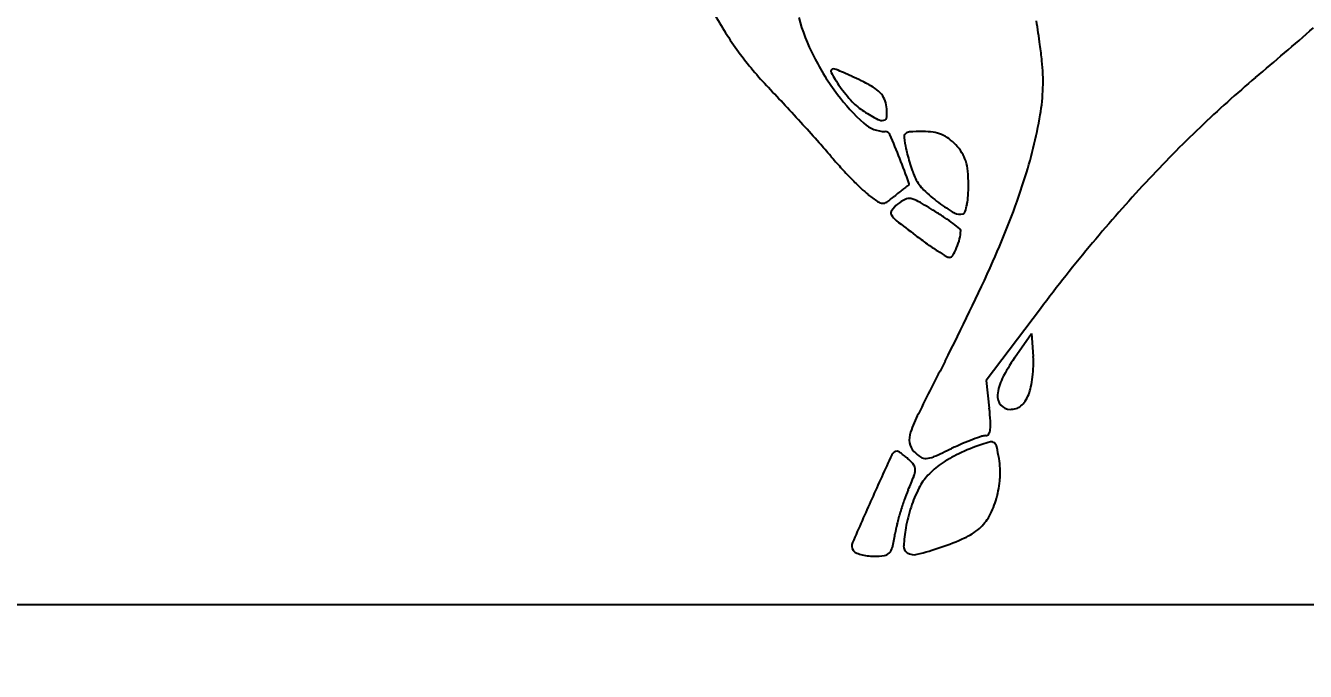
# Model space of a CAD drawing. Header units: millimetres. Extents: x 56222 to 3066687, y -650199 to -121287.
# Drawn here: x 140399.217 to 140402.268, y -185772.403 to -185770.864 of the extents above; entities that cross this region are included whole.
import ezdxf
from ezdxf import colors
from ezdxf.entities.mleader import LeaderData, LeaderLine
from ezdxf.math import Vec2, Vec3

# ---------------------------------------------------------------- set-up
doc = ezdxf.new("R2010")
doc.units = ezdxf.units.MM
doc.header["$MEASUREMENT"] = 0
doc.layers.add('$TD_AUDIT_GENERATED_(A0BDF17)', color=32, linetype='Continuous', lineweight=30)
doc.layers.add('Text', color=7, linetype='Continuous', lineweight=15)
doc.styles.add('style4', font='ARIALN.TTF')

msp = doc.modelspace()

# ---------------------------------------------------------------- linework, layer by layer
at = {"layer": '$TD_AUDIT_GENERATED_(A0BDF17)', "linetype": 'Continuous', "lineweight": 25, "ltscale": 2}
for p, q in [((140401.6364, -185771.539), (140401.5074, -185771.7101)), ((140401.5748, -185771.6562), (140401.6154, -185771.5977)), ((140401.6154, -185771.5977), (140401.6194, -185771.6525)), ((140401.5074, -185771.7101), (140401.5147, -185771.7757)), ((140369.3346, -185772.2438), (140406.3359, -185772.2438))]:
    msp.add_line(p, q, dxfattribs=at)
for centre, radius, start, end in [((140401.5869, -185770.4358), 0.8308, 208.6436, 216.2316), ((140401.5126, -185770.7247), 0.4682, 194.8938, 207.1242), ((140396.2219, -185771.6663), 5.4662, 7.9559, 8.5566), ((140395.2352, -185762.7664), 10.7425, 310.06246, 311.03442), ((140400.4528, -185771.075), 1.1942, 6.0986, 7.9559), ((140401.6129, -185770.4168), 0.863, 216.2316, 223.606), ((140401.6339, -185770.6626), 0.6044, 207.1241, 217.2232), ((140401.1427, -185770.9734), 0.00579, 85.8165, 207.8786), ((140401.1416, -185770.989), 0.0215, 68.1809, 85.8164), ((140400.8254, -185771.7787), 0.8721, 66.9575, 68.1809), ((140401.1775, -185770.9976), 0.4654, 350.2007, 6.0986), ((140401.3891, -185770.8431), 0.2845, 207.8786, 215.7191), ((140400.8755, -185771.661), 0.7442, 65.2401, 66.9576), ((140400.7231, -185771.9915), 1.1081, 63.9657, 65.2402), ((140401.0486, -185771.325), 0.3664, 58.967, 63.9656), ((140403.9289, -185773.1042), 2.7648, 130.0624, 133.7448), ((140397.5968, -185774.2421), 4.6833, 42.8928, 43.606), ((140401.5623, -185770.717), 0.5146, 217.2231, 227.5781), ((140401.4673, -185770.7868), 0.3809, 215.7192, 222.8031), ((140401.1933, -185771.0846), 0.0858, 44.2708, 58.9669), ((140401.2187, -185771.0598), 0.0503, 23.9126, 44.2708), ((140396.4427, -185775.3142), 6.2585, 42.3188, 42.89268), ((140401.2863, -185770.9544), 0.1342, 222.8031, 238.2319), ((140401.2077, -185771.0647), 0.0623, 6.5833, 23.9127), ((140401.1334, -185771.0732), 0.1371, 356.4353, 6.5833), ((140401.5575, -185770.5165), 0.6493, 238.232, 241.6113), ((140401.259, -185771.0689), 0.0214, 241.6113, 281.4901), ((140401.2615, -185771.0812), 0.00877, 281.49, 356.4353), ((140400.5043, -185770.8813), 1.1486, 342.1045, 350.2007), ((140396.8403, -185774.9522), 5.7208, 41.7387, 42.3188), ((140401.2666, -185771.0406), 0.0761, 227.5782, 270.0021), ((140401.2666, -185771.1288), 0.012, 23.2937, 90.0021), ((140399.4487, -185771.9114), 1.9912, 21.5134, 23.2937), ((140401.3227, -185771.1299), 0.0113, 135.2401, 187.3712), ((140401.3253, -185771.1324), 0.0149, 92.8374, 135.2401), ((140401.3562, -185771.7561), 0.6393, 90.0021, 92.8375), ((140401.3562, -185771.2933), 0.1765, 81.9575, 90.0022), ((140401.369, -185771.2024), 0.0847, 68.0302, 81.9574), ((140401.3718, -185771.1955), 0.0773, 53.329, 68.0302), ((140404.2338, -185773.4227), 3.2058, 133.7447, 137.0404), ((140399.9012, -185772.2213), 1.6188, 40.2544, 41.7388), ((140401.6459, -185771.0881), 0.3371, 187.3713, 191.8538), ((140401.6087, -185771.0959), 0.2992, 191.8538, 195.3595), ((140401.3419, -185771.2357), 0.1274, 43.214, 53.3291), ((140401.3436, -185771.234), 0.125, 32.2731, 43.214), ((140401.8866, -185770.5403), 0.9827, 220.2544, 222.3333), ((140399.3936, -185771.9331), 2.0504, 19.791, 21.5133), ((140401.7987, -185771.0437), 0.4962, 195.3596, 197.7595), ((140401.378, -185771.2123), 0.0843, 17.5801, 32.273), ((140401.3478, -185771.2219), 0.1161, 5.461, 17.5801), ((140402.0018, -185770.4354), 1.1385, 222.3333, 224.1949), ((140401.7783, -185771.0503), 0.4747, 197.7595, 200.1807), ((140401.5107, -185771.1486), 0.1897, 200.1808, 204.9844), ((140401.0844, -185771.2471), 0.3806, 0.4578, 5.461), ((140401.9143, -185770.5205), 1.0164, 224.1949, 226.0682), ((140402.1681, -185772.3443), 1.3879, 127.8515, 128.2796), ((140401.3192, -185771.2519), 0.0044, 103.0547, 127.8516), ((140401.3167, -185771.2411), 0.00665, 283.0545, 19.7911), ((140401.4225, -185771.1897), 0.0924, 204.9845, 225.7292), ((140401.1483, -185771.2466), 0.3167, 355.9651, 0.4578), ((140399.8089, -185770.6568), 1.8793, 335.8266, 342.1044), ((140404.432, -185773.6073), 3.4766, 137.0404, 140.204), ((140401.3649, -185771.0907), 0.2245, 226.0682, 231.8136), ((140401.5159, -185770.8987), 0.4689, 231.8136, 235.2103), ((140401.146, -185771.1022), 0.2209, 304.2485, 310.0502), ((140402.018, -185772.1396), 1.1344, 129.3464, 130.0502), ((140401.3569, -185771.3651), 0.0968, 116.539, 129.0009), ((140401.7115, -185771.7658), 0.6509, 128.2796, 129.3464), ((140401.3235, -185771.2983), 0.0221, 79.2346, 116.5389), ((140401.317, -185771.3322), 0.0566, 60.0105, 79.2345), ((140401.5985, -185771.0092), 0.3445, 225.7292, 233.5244), ((140401.2742, -185771.2555), 0.1905, 349.3916, 355.965), ((140401.2611, -185771.2654), 0.0223, 235.2103, 266.242), ((140401.2608, -185771.2708), 0.0169, 266.242, 304.2486), ((140401.2899, -185771.3105), 0.00996, 143.2271, 209.9671), ((140401.3474, -185771.3535), 0.0818, 129.001, 143.2271), ((140400.6435, -185772.4993), 1.4041, 58.1357, 60.0104), ((140400.9333, -185772.033), 0.8551, 56.241, 58.1356), ((140401.6173, -185770.9838), 0.376, 233.5243, 240.3551), ((140401.4495, -185771.3048), 0.00823, 289.1114, 342.9749), ((140401.3107, -185771.2623), 0.1534, 342.9748, 349.3916), ((140401.3211, -185771.2924), 0.046, 209.9671, 231.8705), ((140403.197, -185768.9026), 3.0842, 231.8705, 232.949), ((140401.1407, -185771.7228), 0.482, 53.3306, 56.241), ((140401.0038, -185771.9066), 0.7111, 51.6973, 53.3306), ((140401.4438, -185771.2885), 0.0255, 240.3551, 289.1114), ((140402.028, -185770.451), 1.144, 232.9491, 234.6546), ((140401.3597, -185771.3509), 0.0869, 345.6825, 358.6996), ((140401.4413, -185771.3527), 0.00531, 358.6995, 51.6972), ((140401.7781, -185770.8034), 0.7121, 234.6546, 237.0876), ((140401.8895, -185770.6313), 0.917, 237.0876, 238.6586), ((140401.2952, -185771.3344), 0.1535, 329.6078, 337.1848), ((140401.295, -185771.3344), 0.1537, 337.1848, 345.6825), ((140404.9289, -185774.0212), 4.1234, 140.204, 142.9877), ((140396.9705, -185769.3827), 4.9905, 332.7983, 335.8266), ((140401.4198, -185771.4025), 0.014, 238.6586, 270.0021), ((140401.4198, -185771.4075), 0.00903, 270.0021, 329.6078), ((140416.0243, -185779.1757), 16.4326, 152.79842, 153.28772), ((140401.9113, -185771.8898), 0.4096, 145.2253, 153.2542), ((140401.3126, -185771.665), 0.3074, 353.1491, 357.9381), ((140401.4002, -185771.6682), 0.2197, 357.9382, 4.0983), ((140401.6417, -185771.7539), 0.1077, 153.2541, 174.9316), ((140401.3373, -185771.668), 0.2825, 348.2613, 353.1491), ((140401.5179, -185771.7055), 0.0981, 337.5021, 348.2613), ((140401.5673, -185771.7473), 0.0331, 174.9315, 219.9414), ((140401.5619, -185771.7352), 0.0452, 308.7676, 327.5755), ((140401.5103, -185771.7024), 0.1063, 327.5756, 337.5022), ((140401.6678, -185771.9513), 0.3608, 153.2878, 160.9204), ((140400.852, -185771.8494), 0.6668, 3.626, 6.3488), ((140401.564, -185771.7502), 0.0287, 219.9413, 270.0021), ((140401.564, -185771.73), 0.0488, 270.0021, 287.1148), ((140401.5678, -185771.7426), 0.0357, 287.1147, 308.7676), ((140401.4884, -185771.8229), 0.0287, 329.6516, 352.6913), ((140401.4161, -185771.8137), 0.1015, 352.6913, 3.626), ((140401.3774, -185771.8508), 0.0536, 160.9204, 188.3616), ((140401.3605, -185771.8533), 0.0364, 188.3615, 225.0021), ((140401.7016, -185772.4488), 0.6395, 110.681, 113.0756), ((140401.7027, -185772.4517), 0.6426, 108.694, 110.681), ((140401.5065, -185771.8718), 0.0304, 90.4468, 108.694), ((140401.5564, -185772.033), 0.1808, 102.4842, 109.2526), ((140401.5062, -185771.8334), 0.00803, 270.4468, 329.6517), ((140401.5197, -185771.8672), 0.011, 50.5232, 102.4842), ((140401.5159, -185771.8718), 0.0169, 12.5332, 50.523), ((140409.7818, -185775.8234), 9.3669, 155.15175, 155.85443), ((140401.2954, -185771.8934), 0.0147, 90.0022, 155.1518), ((140401.2954, -185771.885), 0.00627, 57.6171, 90.002), ((140401.2147, -185772.0122), 0.1569, 54.478, 57.6172), ((140401.214, -185772.0132), 0.158, 50.6844, 54.478), ((140401.4096, -185771.8042), 0.1059, 225.0021, 236.3872), ((140400.715, -185770.3483), 1.681, 293.3652, 294.9667), ((140401.5598, -185772.1396), 0.281, 114.8199, 124.7598), ((140401.7944, -185772.6666), 0.8763, 113.0757, 114.9666), ((140401.6979, -185772.4382), 0.6101, 109.2526, 114.8199), ((140401.0508, -185771.9752), 0.4934, 9.2196, 12.5332), ((140401.1659, -185772.0719), 0.234, 47.8574, 50.6845), ((140401.267, -185771.9602), 0.0833, 35.7035, 47.8574), ((140401.3196, -185771.9224), 0.0186, 358.7535, 35.7034), ((140401.3625, -185771.875), 0.0208, 236.3872, 274.3519), ((140401.3599, -185771.8411), 0.0549, 274.3519, 293.3652), ((140401.5113, -185772.0697), 0.1959, 124.7598, 136.8616), ((140401.332, -185771.9295), 0.2086, 356.2473, 9.2196), ((140400.4847, -185771.6007), 0.9148, 336.14, 338.3699), ((140401.2946, -185771.9219), 0.0435, 338.3699, 358.7534), ((140401.4659, -185772.0271), 0.1337, 136.8616, 152.9731), ((140401.3085, -185771.928), 0.2321, 344.2746, 356.2472), ((140401.6323, -185772.1083), 0.34, 156.1401, 160.4922), ((140401.6277, -185772.1097), 0.3153, 152.9731, 161.8846), ((140409.0109, -185775.4778), 8.522, 155.85438, 156.6226), ((140401.9059, -185772.2052), 0.6302, 160.4922, 163.2343), ((140401.6797, -185772.1267), 0.3701, 161.8845, 169.7877), ((140401.3347, -185771.9354), 0.2048, 331.5919, 344.2745), ((140401.8951, -185772.202), 0.619, 163.2344, 165.987), ((140401.4219, -185771.9825), 0.1057, 310.7875, 331.5918), ((140401.57, -185772.1209), 0.2839, 165.987, 170.9171), ((140401.6595, -185772.123), 0.3495, 169.7876, 176.9152), ((140401.3946, -185771.9508), 0.1476, 294.3843, 310.7875), ((140401.2064, -185772.1041), 0.0196, 156.6226, 211.7196), ((140400.8255, -185772.0018), 0.4701, 346.9811, 350.9171), ((140401.2059, -185771.5345), 0.6047, 288.6316, 294.3843), ((140401.2019, -185772.1069), 0.0143, 211.7196, 244.97), ((140401.2299, -185772.047), 0.0805, 244.97, 254.2444), ((140401.2366, -185772.0233), 0.1051, 254.2444, 262.7727), ((140401.2398, -185771.9976), 0.131, 262.7726, 270.0021), ((140401.2398, -185771.9418), 0.1868, 270.0021, 277.57), ((140401.2618, -185772.1071), 0.0201, 277.5699, 316.5509), ((140401.2557, -185772.1013), 0.0284, 316.5508, 346.9811), ((140401.3285, -185772.1052), 0.0181, 176.9152, 238.2847), ((140401.335, -185772.0947), 0.0304, 238.2847, 284.1757), ((140401.1566, -185771.3884), 0.7589, 284.1757, 288.6316)]:
    msp.add_arc(centre, radius, start, end, dxfattribs=at)

# ---------------------------------------------------------------- leaders
at = {"layer": 'Text', "color": 1, "lineweight": 0, "ltscale": 20}
ml = msp.add_multileader_mtext('Standard', dxfattribs=at)
ml.set_content('See through', color=1, style='style4')
ml.set_leader_properties()
ml.build(insert=Vec2(0, 0))
ml.multileader.update_dxf_attribs({"dogleg_length": 2.0246, "arrow_head_size": 2})
ctx = ml.context
ctx.base_point, ctx.char_height, ctx.arrow_head_size, ctx.landing_gap_size, ctx.plane_origin = Vec3(140408.8981, -185770.6936), 3, 2, 0.4, Vec3(140341.8626, -185770.6936)
notes = []
notes.append((ctx, [(0, (1, 1, 0), (140406.8735, -185770.6936), (1, 0), 2.0246, [(0, [(140394.8306, -185770.6936)], 0, [])])]))
ctx.mtext.insert = Vec3(140409.2981, -185768.7526)
for ctx, leaders in notes:
    for number, flags, end, landing, length, lines in leaders:
        leader = LeaderData()
        leader.index, (leader.has_last_leader_line, leader.has_dogleg_vector, leader.attachment_direction) = number, flags
        leader.last_leader_point, leader.dogleg_vector, leader.dogleg_length = Vec3(end), Vec3(landing), length
        for number, points, colour, breaks in lines:
            line = LeaderLine()
            line.index, line.vertices, line.color, line.breaks = number, Vec3.list(points), colors.encode_raw_color(colour), breaks
            leader.lines.append(line)
        ctx.leaders.append(leader)

doc.saveas('drawing.dxf')
